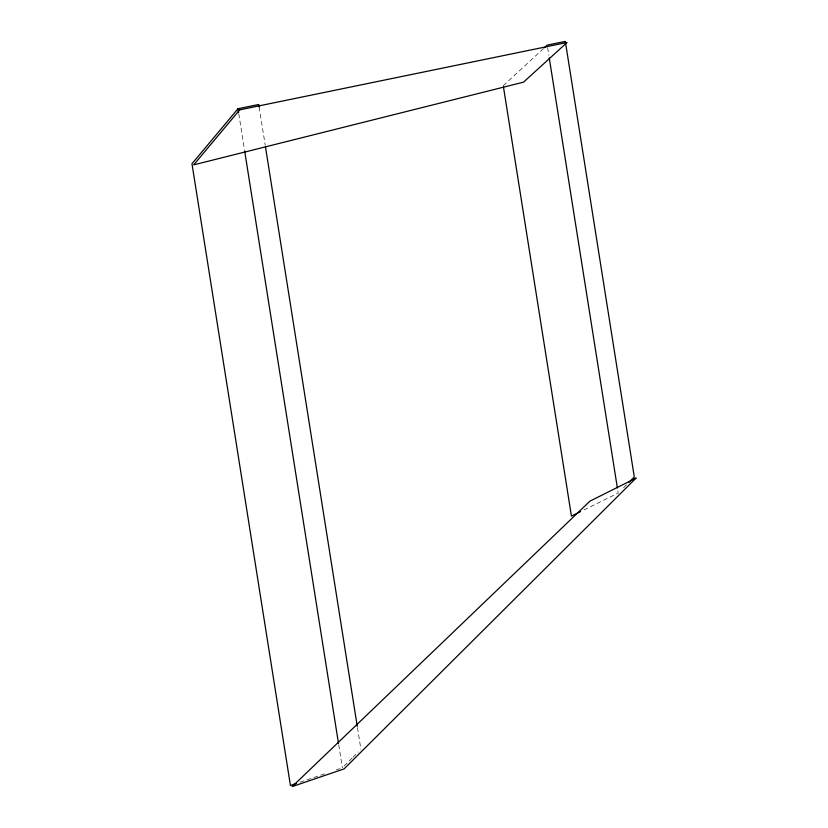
<?xml version="1.0" encoding="UTF-8"?>
<svg xmlns="http://www.w3.org/2000/svg" width="828" height="828" viewBox="0 0 828 828"><rect width="100%" height="100%" fill="white"/><g stroke="black" fill="none" stroke-linecap="round" stroke-linejoin="round"><path stroke-width="0.62" stroke-dasharray="4.14 3.1" d="M344.127 766.024L352.076 758.117M352.956 757.237L358.245 751.959M623.556 487.723L627.138 484.152M503.258 85.698L543.489 48.573M583.978 509.924L618.185 493.074L617.574 489.244M300.098 782.201L325.456 773.549M336.323 769.843L339.946 768.612M547.639 47.672L548.85 55.331M259.164 107.029L265.239 145.335M357.458 727.615L360.894 749.33M238.785 113.86L244.457 149.62M338.724 744.796L342.357 767.784"/><path stroke-width="1.24" d="M259.164 107.029L258.76 104.473L237.978 108.747L191.972 163.758L290.442 785.493L296.476 783.433M628.928 482.362L634.31 477.011L565.317 41.4L547.236 45.116L544.431 47.713M580.552 511.6L571.434 516.092L503.465 86.971M549.254 57.888L617.377 487.971M265.436 146.608L357.261 726.342M237.978 108.747L238.588 112.577M244.653 150.893L338.517 743.523M239.706 109.855L193.69 164.865L523.544 82.148L567.035 42.507L239.706 109.855M636.028 478.118L344.086 768.891L292.17 786.6L589.909 501.147L636.028 478.118"/></g></svg>
